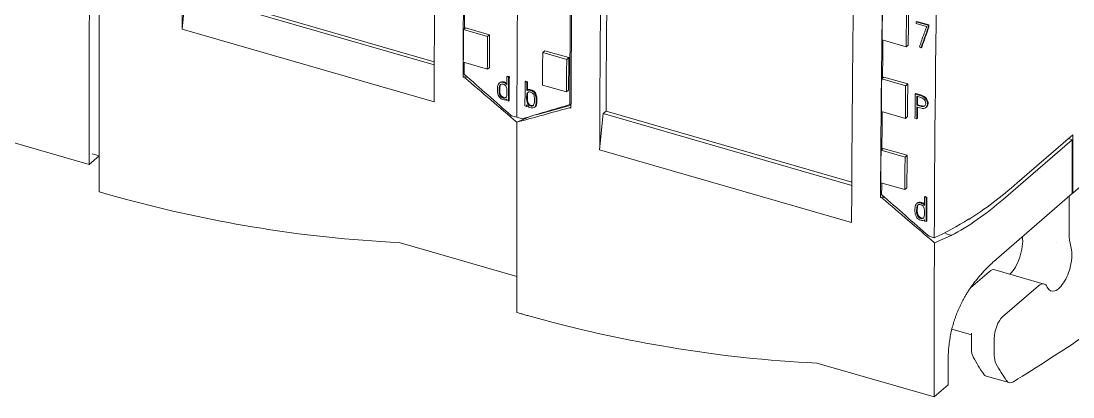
# Model space of a CAD drawing. Header units: inches. Extents: x 9220 to 92460, y -39241 to 4813.
# Drawn here: x 74692.7 to 74749, y -33840.9 to -33820.8 of the extents above; entities that cross this region are included whole.
import ezdxf

# ---------------------------------------------------------------- set-up
doc = ezdxf.new("R2010")
doc.units = ezdxf.units.IN
doc.header["$MEASUREMENT"] = 0

# ---------------------------------------------------------------- blocks, each defined once
blk = doc.blocks.new('A$C027ebf9d')
at = {"color": 0, "linetype": 'Continuous', "lineweight": 0}
for p, q in [((20.4971, -19.1129), (20.4868, -19.2154)), ((21.2032, -19.3168), (20.4971, -19.1129)), ((21.2032, -19.3079), (20.5049, -19.1063)), ((21.2028, -19.4221), (20.4868, -19.2154)), ((21.2865, -19.2166), (21.2924, -19.2116)), ((21.2865, -19.2166), (21.3547, -19.2363)), ((21.2924, -19.2116), (21.3606, -19.2313)), ((22.5729, -19.1946), (22.5749, -19.1931)), ((22.5729, -19.1946), (22.607, -19.2044)), ((22.6022, -19.2079), (22.5729, -19.1995)), ((22.609, -19.2029), (22.5749, -19.1931)), ((22.6069, -19.2114), (22.6089, -19.2099)), ((22.607, -19.2044), (22.609, -19.2029)), ((21.3547, -19.2363), (21.3606, -19.2313)), ((22.4761, -19.2461), (22.5442, -19.2658)), ((21.5115, -19.2816), (21.5174, -19.2766)), ((21.5797, -19.3013), (21.5115, -19.2816)), ((21.5856, -19.2963), (21.5174, -19.2766)), ((22.5501, -19.2609), (22.5442, -19.2658)), ((22.5867, -19.2682), (22.5887, -19.2667)), ((21.2859, -19.3092), (21.3541, -19.3289)), ((21.5797, -19.3013), (21.5856, -19.2963)), ((21.36, -19.3239), (21.3541, -19.3289)), ((21.285, -19.3517), (21.2937, -19.348)), ((21.285, -19.3517), (21.2901, -19.3532)), ((21.2901, -19.3532), (21.2965, -19.3504)), ((21.388, -19.3683), (21.39, -19.3668)), ((21.4098, -19.35), (21.4118, -19.3485)), ((21.4147, -19.3514), (21.4098, -19.35)), ((21.4118, -19.3485), (21.4166, -19.3499)), ((21.4147, -19.3514), (21.4166, -19.3499)), ((21.4614, -19.3649), (21.4633, -19.3634)), ((21.4614, -19.3649), (21.4661, -19.3663)), ((21.4681, -19.3648), (21.4633, -19.3634)), ((21.4661, -19.3663), (21.4681, -19.3648)), ((22.4748, -19.3564), (22.4807, -19.3514)), ((22.4748, -19.3564), (22.543, -19.376)), ((22.4807, -19.3514), (22.5489, -19.3711)), ((22.543, -19.376), (22.5489, -19.3711)), ((23.0177, -19.6813), (23.3788, -19.3686)), ((21.4662, -19.3899), (21.4681, -19.3884)), ((21.5791, -19.3939), (21.5109, -19.3742)), ((21.585, -19.3888), (21.5791, -19.3939)), ((22.57, -19.3998), (22.572, -19.3983)), ((21.4088, -19.4151), (21.4095, -19.4145)), ((21.4095, -19.4185), (21.4143, -19.4199)), ((21.4143, -19.4199), (21.4163, -19.4184)), ((21.5031, -19.4558), (21.5919, -19.4313)), ((21.5896, -19.4291), (21.5907, -19.4294)), ((21.5907, -19.4294), (21.5907, -19.4317)), ((22.5746, -19.4314), (22.5765, -19.4299)), ((21.4658, -19.4347), (21.461, -19.4334)), ((21.4658, -19.4347), (21.4677, -19.4332)), ((21.4884, -19.4372), (21.4904, -19.4357)), ((21.5918, -19.4366), (21.5867, -19.4388)), ((21.5867, -19.4388), (21.5918, -19.4403)), ((21.6836, -19.4554), (21.6733, -19.558)), ((21.6914, -19.4488), (21.6836, -19.4554)), ((22.3897, -19.6593), (21.6836, -19.4554)), ((22.3898, -19.6504), (21.6914, -19.4488)), ((22.4739, -19.4492), (22.5421, -19.4689)), ((22.6003, -19.438), (22.6023, -19.4365)), ((21.4379, -19.4659), (21.4229, -19.4616)), ((21.4529, -19.4702), (21.4379, -19.4659)), ((21.4381, -19.4798), (21.4776, -19.4628)), ((21.4776, -19.4628), (21.4381, -19.4798)), ((22.548, -19.464), (22.5421, -19.4689)), ((22.5694, -19.4687), (22.5742, -19.4701)), ((22.5742, -19.4701), (22.5762, -19.4686)), ((19.8886, -19.5036), (20.2228, -19.6)), ((23.0177, -19.516), (22.8602, -19.6523)), ((23.0177, -19.516), (23.0177, -19.6813)), ((23.016, -19.5294), (22.8211, -19.6982)), ((23.016, -19.5294), (23.0056, -19.5264)), ((23.016, -19.6828), (23.016, -19.5294)), ((20.2228, -19.6), (20.2512, -19.5754)), ((20.2307, -19.5695), (20.2512, -19.5754)), ((22.3893, -19.7647), (21.6733, -19.558)), ((22.473, -19.5591), (22.4789, -19.5541)), ((22.473, -19.5591), (22.5412, -19.5788)), ((22.4789, -19.5541), (22.5471, -19.5738)), ((22.5412, -19.5788), (22.5471, -19.5738)), ((22.4724, -19.6517), (22.5406, -19.6714)), ((22.5465, -19.6664), (22.5406, -19.6714)), ((20.2615, -19.6809), (20.2512, -19.678)), ((22.4715, -19.6942), (22.4802, -19.6905)), ((22.4715, -19.6942), (22.4766, -19.6957)), ((22.4766, -19.6957), (22.483, -19.6929)), ((22.5964, -19.6925), (22.5983, -19.6911)), ((22.6012, -19.6939), (22.5964, -19.6925)), ((22.5983, -19.6911), (22.6032, -19.6924)), ((22.6012, -19.6939), (22.6032, -19.6924)), ((22.8014, -19.8686), (23.016, -19.6828)), ((23.0075, -19.7964), (23.0075, -19.6902)), ((23.0177, -19.6813), (23.016, -19.6808)), ((22.5745, -19.7108), (22.5765, -19.7093)), ((22.5953, -19.7576), (22.5961, -19.757)), ((22.7212, -19.7558), (22.7227, -19.7562)), ((22.7227, -19.7548), (22.7227, -19.7562)), ((22.596, -19.761), (22.6009, -19.7624)), ((22.6009, -19.7624), (22.6028, -19.7609)), ((22.6244, -19.8084), (22.6094, -19.8041)), ((22.6723, -19.8018), (22.6246, -19.8223)), ((21.1036, -19.8217), (21.4377, -19.9182)), ((22.9719, -19.821), (22.9719, -19.821)), ((22.7269, -19.9509), (22.7802, -19.9047)), ((22.7966, -19.8991), (22.8716, -19.9208)), ((22.8716, -19.921), (22.9364, -19.9397)), ((22.8185, -20.033), (22.92, -19.9451)), ((21.448, -20.0234), (21.4377, -20.0205)), ((22.6741, -20.0684), (22.7301, -20.0845)), ((22.7301, -20.1234), (22.7301, -20.079)), ((22.7949, -20.1421), (22.7949, -20.0943)), ((22.2901, -20.1643), (22.6242, -20.2607)), ((22.6636, -20.2266), (22.6636, -20.1584)), ((22.7721, -20.2013), (22.8369, -20.22)), ((22.6242, -20.2607), (22.6636, -20.2266))]:
    blk.add_line(p, q, dxfattribs=at)
at = {"color": 0, "linetype": 'Continuous', "lineweight": 0, "extrusion": (0, 0, -1)}
for centre, major_axis, ratio, start_param, end_param in [((39.936, -2.2895), (10.9193, 37.8255), 0.433013, -2.163893, -2.027289), ((40.9725, -2.5887), (10.9193, 37.8255), 0.433013, -2.146462, -2.143342), ((42.1624, -2.9322), (10.9226, 37.8369), 0.433013, -2.137247, -2.134546), ((42.2306, -2.9519), (10.9226, 37.8369), 0.433013, -2.137247, -2.134546), ((40.9759, -2.5897), (10.9226, 37.8369), 0.433013, -2.149049, -2.146349), ((42.2551, -2.9592), (10.9208, 37.8292), 0.43303, -2.135216, -2.135075), ((42.7013, -3.0878), (-20.9342, -34.8266), 0.272919, 0.931968, 0.933778), ((42.2845, -2.9677), (10.9208, 37.8292), 0.43303, -2.135255, -2.135216), ((42.2892, -2.9688), (10.9197, 37.8254), 0.43303, -2.135287, -2.135085), ((41.0441, -2.6094), (10.9226, 37.8369), 0.433013, -2.149049, -2.146349), ((42.159, -2.9312), (10.9193, 37.8255), 0.433013, -2.14056, -2.137438), ((41.2009, -2.6547), (10.9226, 37.8369), 0.433013, -2.149049, -2.146349), ((38.1534, -1.7751), (-102.2486, 63.3481), 0.191897, -1.53737, -1.537325), ((40.9725, -2.5887), (10.9193, 37.8255), 0.433013, -2.150214, -2.149245), ((41.2691, -2.6743), (10.9226, 37.8369), 0.433013, -2.149049, -2.146349), ((84.9138, 25.933), (-127.9816, 94.3194), 0.472301, -1.418263, -1.417026), ((41.1015, -2.6262), (10.9208, 37.8292), 0.43303, -2.151324, -2.149324), ((41.1482, -2.6396), (10.9208, 37.8292), 0.43303, -2.151324, -2.149324), ((41.153, -2.6408), (10.9197, 37.8254), 0.43303, -2.15003, -2.149335), ((42.1624, -2.9322), (10.9226, 37.8369), 0.433013, -2.143148, -2.140448), ((42.2306, -2.9519), (10.9226, 37.8369), 0.433013, -2.143148, -2.140448), ((42.2595, -2.9604), (10.9208, 37.8292), 0.43303, -2.141915, -2.141179), ((113.2441, 17.7548), (-151.2055, -49.1156), 0.056615, -0.901291, -0.900055), ((42.159, -2.9312), (10.9193, 37.8255), 0.433013, -2.146462, -2.143342), ((42.2595, -2.9604), (10.9208, 37.8292), 0.43303, -2.14304, -2.142057), ((42.1624, -2.9322), (10.9226, 37.8369), 0.433013, -2.149049, -2.146349), ((42.2306, -2.9519), (10.9226, 37.8369), 0.433013, -2.149049, -2.146349), ((42.159, -2.9312), (10.9193, 37.8255), 0.433013, -2.150214, -2.149245), ((22.8602, -17.7822), (-0.5989, -2.0747), 0.433013, -0.588003, -0.460293), ((86.1003, 25.5905), (-127.9816, 94.3194), 0.472301, -1.418263, -1.417026), ((42.288, -2.9687), (10.9208, 37.8292), 0.43303, -2.151324, -2.149324), ((22.8211, -18.365), (-0.4269, -1.479), 0.433013, -0.588003, -0.393506), ((20.3879, -17.6626), (-2.3153, 2.1124), 0.237336, 3.192538, 3.196229), ((22.7802, -19.9559), (0.0164, 0.0567), 0.433013, -0.588003, 0), ((22.8185, -20.0739), (0.0131, 0.0454), 0.433013, -2.158799, -0.588003), ((22.7596, -20.0978), (0.0164, 0.0567), 0.433013, -2.734224, -2.158799), ((23.3954, -18.8329), (-0.4368, -1.513), 0.433013, 0.340701, 0.407369), ((22.8244, -20.1165), (0.0164, 0.0567), 0.433013, -2.734224, -2.158799), ((23.4602, -18.8516), (-0.4368, -1.513), 0.433013, 0.340701, 0.407369), ((22.7885, -20.1446), (-0.0164, -0.0567), 0.433013, 0, 0.340701), ((22.8533, -20.1633), (-0.0164, -0.0567), 0.433013, -0.445149, 0.340701)]:
    blk.add_ellipse(centre, major_axis=major_axis, ratio=ratio, start_param=start_param, end_param=end_param, dxfattribs=at)
at = {"color": 0, "linetype": 'Continuous', "lineweight": 0}
for centre, major_axis, ratio, start_param, end_param in [((41.1225, -2.632), (-10.9193, -37.8255), 0.433013, -1.102762, -0.989056), ((41.1225, -2.632), (-10.9193, -37.8255), 0.433013, -1.102762, -0.989056), ((41.2725, -2.6753), (-10.9193, -37.8255), 0.433013, -1.100465, -0.991379), ((41.358, -2.6997), (-10.9095, -37.7915), 0.433013, -1.097566, -0.991094), ((42.309, -2.9745), (-10.9193, -37.8255), 0.433013, -1.102762, -0.989056), ((42.2306, -2.9519), (-10.9193, -37.8255), 0.433013, -1.007046, -1.004345), ((42.7012, -3.088), (20.9363, 34.8301), 0.272919, -4.07538, -4.07357), ((42.2892, -2.969), (-10.9208, -37.8292), 0.43303, -1.006518, -1.006315), ((41.0441, -2.6094), (-10.9193, -37.8255), 0.433013, -0.995244, -0.992544), ((41.2691, -2.6743), (-10.9193, -37.8255), 0.433013, -0.995244, -0.992544), ((41.0967, -2.6248), (-10.9208, -37.8292), 0.43303, -0.992268, -0.991577), ((41.1015, -2.626), (-10.9197, -37.8254), 0.43303, -0.992257, -0.990257), ((41.153, -2.641), (-10.9208, -37.8292), 0.43303, -0.992268, -0.991574), ((42.2306, -2.9519), (-10.9193, -37.8255), 0.433013, -1.001145, -0.998444), ((42.2547, -2.9591), (-10.9208, -37.8292), 0.43303, -1.000555, -0.998553), ((41.0967, -2.6248), (-10.9208, -37.8292), 0.43303, -0.990388, -0.990268), ((41.153, -2.641), (-10.9208, -37.8292), 0.43303, -0.990388, -0.990268), ((21.8139, -17.6754), (-0.5147, -1.783), 0.433013, 0.34235, 0.346428), ((42.2595, -2.9602), (-10.9197, -37.8254), 0.43303, -1.000343, -0.999667), ((21.5353, -19.4449), (-0.0489, -0.0145), 0.034435, 0.451728, 0.84303), ((42.2595, -2.9602), (-10.9197, -37.8254), 0.43303, -0.999466, -0.998543), ((42.2306, -2.9519), (-10.9193, -37.8255), 0.433013, -0.995244, -0.992544), ((42.2832, -2.9673), (-10.9208, -37.8292), 0.43303, -0.992268, -0.991577), ((42.2881, -2.9685), (-10.9197, -37.8254), 0.43303, -0.992257, -0.990257), ((42.2832, -2.9673), (-10.9208, -37.8292), 0.43303, -0.990388, -0.990268), ((22.8504, -17.9746), (-0.5394, -1.8685), 0.433013, 0.353446, 0.456324), ((22.6337, -19.762), (0.0415, -0.0378), 0.237336, -0.856888, -0.050945), ((22.8381, -19.8477), (0.0207, 0.0719), 0.433013, -2.522883, -0.81393)]:
    blk.add_ellipse(centre, major_axis=major_axis, ratio=ratio, start_param=start_param, end_param=end_param, dxfattribs=at)
for points, knots in [([(20.616, -15.3882), (20.6114, -15.4611), (20.5925, -15.7689), (20.5668, -16.2394), (20.5433, -16.7565), (20.5237, -17.2579), (20.508, -17.7588), (20.4961, -18.2972), (20.4897, -18.7377), (20.4874, -19.0425), (20.4869, -19.1882), (20.4868, -19.2154)], [0.1237088, 0.1237088, 0.1237088, 0.1237088, 0.1666156, 0.3049644, 0.4020326, 0.474555, 0.6050941, 0.7036498, 0.8010898, 0.8739842, 0.8907937, 0.8907937, 0.8907937, 0.8907937]), ([(21.285, -19.3517), (21.2855, -19.2373), (21.2876, -18.9639), (21.2939, -18.5275), (21.3059, -17.9892), (21.3215, -17.4883), (21.3411, -16.9868), (21.3647, -16.4697), (21.3923, -15.9626), (21.4138, -15.6178), (21.4209, -15.5078)], [0.1285183, 0.1285183, 0.1285183, 0.1285183, 0.1989102, 0.2963502, 0.3949059, 0.525445, 0.5979674, 0.6950356, 0.8333844, 0.8979673, 0.8979673, 0.8979673, 0.8979673]), ([(21.332, -15.5948), (21.3274, -15.6678), (21.3085, -15.9756), (21.2828, -16.4461), (21.2593, -16.9632), (21.2397, -17.4646), (21.224, -17.9655), (21.2121, -18.5039), (21.2057, -18.9444), (21.2034, -19.2492), (21.2029, -19.3949), (21.2028, -19.4221)], [0.1237088, 0.1237088, 0.1237088, 0.1237088, 0.1666156, 0.3049644, 0.4020326, 0.474555, 0.6050941, 0.7036498, 0.8010898, 0.8739842, 0.8907937, 0.8907937, 0.8907937, 0.8907937]), ([(21.7277, -15.5964), (21.7206, -15.7064), (21.6992, -16.0512), (21.6715, -16.5583), (21.648, -17.0754), (21.6283, -17.5768), (21.6127, -18.0777), (21.6007, -18.6161), (21.5945, -19.0525), (21.5924, -19.3259), (21.5918, -19.4403)], [0.1020327, 0.1020327, 0.1020327, 0.1020327, 0.1666156, 0.3049644, 0.4020326, 0.474555, 0.6050941, 0.7036498, 0.8010898, 0.8714817, 0.8714817, 0.8714817, 0.8714817]), ([(21.8025, -15.7307), (21.7979, -15.8036), (21.779, -16.1115), (21.7534, -16.5819), (21.7298, -17.099), (21.7102, -17.6005), (21.6945, -18.1014), (21.6826, -18.6397), (21.6762, -19.0802), (21.6739, -19.385), (21.6734, -19.5307), (21.6733, -19.558)], [0.1237088, 0.1237088, 0.1237088, 0.1237088, 0.1666156, 0.3049644, 0.4020326, 0.474555, 0.6050941, 0.7036498, 0.8010898, 0.8739842, 0.8907937, 0.8907937, 0.8907937, 0.8907937]), ([(22.4715, -19.6942), (22.472, -19.5798), (22.4741, -19.3064), (22.4804, -18.8701), (22.4924, -18.3317), (22.508, -17.8308), (22.5276, -17.3293), (22.5512, -16.8122), (22.5789, -16.3051), (22.6003, -15.9603), (22.6074, -15.8504)], [0.1285183, 0.1285183, 0.1285183, 0.1285183, 0.1989102, 0.2963502, 0.3949059, 0.525445, 0.5979674, 0.6950356, 0.8333844, 0.8979673, 0.8979673, 0.8979673, 0.8979673]), ([(22.5185, -15.9374), (22.5139, -16.0103), (22.495, -16.3182), (22.4694, -16.7886), (22.4458, -17.3057), (22.4262, -17.8071), (22.4105, -18.3081), (22.3986, -18.8464), (22.3922, -19.2869), (22.3899, -19.5917), (22.3894, -19.7374), (22.3893, -19.7647)], [0.1237088, 0.1237088, 0.1237088, 0.1237088, 0.1666156, 0.3049644, 0.4020326, 0.474555, 0.6050941, 0.7036498, 0.8010898, 0.8739842, 0.8907937, 0.8907937, 0.8907937, 0.8907937]), ([(20.2231, -19.1616), (20.2229, -19.2132), (20.2227, -19.3242), (20.2228, -19.4702), (20.2228, -19.5648), (20.2228, -19.6)], [0.88869063, 0.88869063, 0.88869063, 0.88869063, 0.92047301, 0.9571686, 0.97893334, 0.97893334, 0.97893334, 0.97893334]), ([(20.2515, -19.1373), (20.2514, -19.1889), (20.2511, -19.2999), (20.2512, -19.4799), (20.2512, -19.6087), (20.2512, -19.678)], [0.8886906, 0.8886906, 0.8886906, 0.8886906, 0.920473, 0.9571686, 1, 1, 1, 1]), ([(22.5822, -19.2654), (22.5838, -19.2607), (22.5855, -19.256), (22.59, -19.2434), (22.5905, -19.2418), (22.5938, -19.2326), (22.5954, -19.2279), (22.5988, -19.2186), (22.6002, -19.2137), (22.6022, -19.2093)], [-0.1655136, -0.1655136, -0.1655136, -0.1655136, -0.1387922, -0.1387922, -0.0937187, -0.0937187, -0.0468581, -0.0468581, 0, 0, 0, 0]), ([(21.4097, -19.3737), (21.4088, -19.3724), (21.4078, -19.3712), (21.4056, -19.3694), (21.4045, -19.3687), (21.4012, -19.3672), (21.3987, -19.3663), (21.3936, -19.3661), (21.3918, -19.3663), (21.388, -19.368), (21.3867, -19.3694), (21.3846, -19.3722), (21.384, -19.3739), (21.3831, -19.3792), (21.3827, -19.3829), (21.3826, -19.3885), (21.3826, -19.3933), (21.3845, -19.4018), (21.3857, -19.4042), (21.3878, -19.4081), (21.3893, -19.4097), (21.3923, -19.4127), (21.3941, -19.4138), (21.3971, -19.4152), (21.3992, -19.4162), (21.4031, -19.4166), (21.4048, -19.4168), (21.4074, -19.416), (21.4085, -19.4154), (21.4095, -19.4144)], [-0.4676721, -0.4676721, -0.4676721, -0.4676721, -0.4336557, -0.4336557, -0.4053386, -0.4053386, -0.3793418, -0.3793418, -0.3624216, -0.3624216, -0.3412281, -0.3412281, -0.3078443, -0.3078443, -0.2398661, -0.2398661, -0.2071313, -0.2071313, -0.18345, -0.18345, -0.1464676, -0.1464676, -0.0912967, -0.0912967, -0.0340914, -0.0340914, -0.0146885, -0.0146885, 0, 0, 0, 0]), ([(21.4078, -19.3793), (21.4088, -19.3814), (21.4092, -19.3831), (21.4097, -19.3865), (21.4096, -19.3887), (21.4096, -19.3984), (21.4096, -19.4001), (21.4095, -19.4031), (21.4093, -19.4051), (21.408, -19.4081), (21.4075, -19.409), (21.4059, -19.4107), (21.4049, -19.4111), (21.4029, -19.4117), (21.4018, -19.4117), (21.3994, -19.4113), (21.398, -19.4108), (21.3951, -19.4091), (21.3937, -19.408), (21.3918, -19.406), (21.3907, -19.4048), (21.3898, -19.4031), (21.389, -19.4015), (21.3883, -19.3996), (21.3877, -19.3961), (21.3875, -19.3944), (21.3874, -19.3883), (21.3877, -19.384), (21.3882, -19.379), (21.3884, -19.3776), (21.3891, -19.3755), (21.3896, -19.3744), (21.3912, -19.3728), (21.3922, -19.372), (21.3955, -19.3711), (21.3971, -19.3712), (21.3994, -19.3715), (21.4005, -19.3719), (21.4026, -19.373), (21.4037, -19.3738), (21.4058, -19.376), (21.4068, -19.3773), (21.4076, -19.3789), (21.4077, -19.3791), (21.4078, -19.3793)], [-0.2396848, -0.2396848, -0.2396848, -0.2396848, -0.2169978, -0.2169978, -0.1564628, -0.1564628, -0.1287683, -0.1287683, -0.1013954, -0.1013954, -0.0901411, -0.0901411, -0.0787118, -0.0787118, -0.0627486, -0.0627486, -0.039933, -0.039933, -0.0150867, -0.0150867, 0, 0, 0, 0.0143505, 0.0143505, 0.0243513, 0.0243513, 0.0407333, 0.0407333, 0.0574916, 0.0574916, 0.0741159, 0.0741159, 0.083332, 0.083332, 0.0918194, 0.0918194, 0.1036182, 0.1036182, 0.1175705, 0.1175705, 0.1329759, 0.1329759, 0.1351864, 0.1351864, 0.1351864, 0.1351864]), ([(21.39, -19.3668), (21.3906, -19.3663), (21.3914, -19.3659), (21.3937, -19.3649), (21.3955, -19.3645), (21.4008, -19.3648), (21.4032, -19.3658), (21.4063, -19.3672), (21.4075, -19.3678), (21.4091, -19.3691), (21.4094, -19.3694), (21.4097, -19.3698)], [0.34553267, 0.34553267, 0.34553267, 0.34553267, 0.35379269, 0.35379269, 0.36727734, 0.36727734, 0.3852058, 0.3852058, 0.39871529, 0.39871529, 0.40279041, 0.40279041, 0.40279041, 0.40279041]), ([(21.3923, -19.3721), (21.3915, -19.3731), (21.391, -19.3741), (21.3903, -19.3762), (21.3901, -19.3776), (21.3896, -19.3826), (21.3893, -19.3869), (21.3895, -19.393), (21.3897, -19.3947), (21.3903, -19.3982), (21.391, -19.4001), (21.3918, -19.4017), (21.3926, -19.4031), (21.3935, -19.4043), (21.3957, -19.4066), (21.3971, -19.4077), (21.4001, -19.4093), (21.4015, -19.4098), (21.4038, -19.4102), (21.405, -19.4102), (21.4064, -19.4098), (21.4067, -19.4097), (21.407, -19.4095)], [0.1938338, 0.1938338, 0.1938338, 0.1938338, 0.2026752, 0.2026752, 0.2146426, 0.2146426, 0.2293499, 0.2293499, 0.2391518, 0.2391518, 0.2537224, 0.2537224, 0.2537224, 0.2658921, 0.2658921, 0.2806206, 0.2806206, 0.2948244, 0.2948244, 0.3048575, 0.3048575, 0.3070875, 0.3070875, 0.3070875, 0.3070875]), ([(21.4718, -19.3939), (21.4724, -19.3937), (21.4731, -19.3937), (21.4755, -19.3938), (21.4772, -19.3943), (21.4804, -19.3957), (21.4817, -19.3967), (21.4836, -19.3982), (21.4844, -19.3991), (21.4855, -19.4007), (21.4862, -19.4019), (21.4876, -19.4063), (21.4878, -19.409), (21.4879, -19.4131), (21.4882, -19.4199), (21.4876, -19.4255), (21.4872, -19.4277), (21.4859, -19.4306), (21.4852, -19.4315), (21.484, -19.4327), (21.483, -19.4334), (21.4815, -19.4338), (21.4804, -19.4341), (21.4792, -19.4341), (21.477, -19.4338), (21.4758, -19.4335), (21.4732, -19.4324), (21.4723, -19.4317), (21.4707, -19.4304), (21.4698, -19.4293), (21.4684, -19.4271), (21.4675, -19.4255), (21.465, -19.417), (21.4659, -19.4071), (21.4659, -19.4027), (21.466, -19.401), (21.4668, -19.3982), (21.4674, -19.397), (21.4689, -19.3953), (21.4697, -19.3946), (21.471, -19.3941), (21.4714, -19.394), (21.4718, -19.3939)], [-0.612458, -0.612458, -0.612458, -0.612458, -0.572195, -0.572195, -0.496496, -0.496496, -0.416499, -0.416499, -0.340182, -0.340182, -0.275162, -0.275162, -0.165393, -0.165393, -0.071581, -0.071581, -0.035952, -0.035952, -0.014603, -0.014603, 0, 0, 0, 0.011293, 0.011293, 0.025041, 0.025041, 0.043625, 0.043625, 0.082293, 0.082293, 0.121482, 0.121482, 0.231707, 0.231707, 0.325082, 0.325082, 0.407201, 0.407201, 0.484673, 0.484673, 0.512454, 0.512454, 0.512454, 0.512454]), ([(21.466, -19.39), (21.4666, -19.3895), (21.4673, -19.3891), (21.4688, -19.3884), (21.4696, -19.3883), (21.4721, -19.3881), (21.474, -19.3885), (21.4782, -19.3898), (21.4801, -19.3906), (21.4837, -19.3927), (21.4853, -19.394), (21.488, -19.3968), (21.4891, -19.3984), (21.4909, -19.4021), (21.4917, -19.4044), (21.4925, -19.4092), (21.4928, -19.4116), (21.4928, -19.424), (21.4927, -19.4274), (21.492, -19.4314), (21.4915, -19.4335), (21.4895, -19.4363), (21.4885, -19.4373), (21.4852, -19.4389), (21.4835, -19.4391), (21.48, -19.4391), (21.4774, -19.4388), (21.4728, -19.4372), (21.4712, -19.4362), (21.4691, -19.4346), (21.4683, -19.4339), (21.4669, -19.4324), (21.4663, -19.4315), (21.4658, -19.4306)], [-0.5379375, -0.5379375, -0.5379375, -0.5379375, -0.5015005, -0.5015005, -0.4668925, -0.4668925, -0.4004989, -0.4004989, -0.324621, -0.324621, -0.2585915, -0.2585915, -0.1978955, -0.1978955, -0.1421677, -0.1421677, -0.1027769, -0.1027769, -0.0733806, -0.0733806, -0.0579361, -0.0579361, -0.0491573, -0.0491573, -0.0406136, -0.0406136, -0.027805, -0.027805, -0.0159194, -0.0159194, -0.0079984, -0.0079984, 0, 0, 0, 0]), ([(21.4703, -19.3944), (21.4701, -19.3947), (21.4698, -19.3951), (21.4686, -19.397), (21.4682, -19.3986), (21.4679, -19.4012), (21.4679, -19.403), (21.4679, -19.4137), (21.4676, -19.4179), (21.4696, -19.4243), (21.4705, -19.4259), (21.4721, -19.4281), (21.473, -19.4292), (21.4751, -19.4308), (21.4761, -19.4313), (21.4781, -19.4321), (21.4793, -19.4324), (21.4816, -19.4326), (21.4828, -19.4325), (21.4838, -19.4322), (21.4842, -19.4321), (21.4846, -19.4319), (21.4849, -19.4318)], [0.29217107, 0.29217107, 0.29217107, 0.29217107, 0.29358622, 0.29358622, 0.29793415, 0.29793415, 0.3055896, 0.3055896, 0.323648, 0.323648, 0.33210491, 0.33210491, 0.33969834, 0.33969834, 0.34720794, 0.34720794, 0.35797147, 0.35797147, 0.3683418, 0.3683418, 0.3683418, 0.3726788, 0.3726788, 0.3726788, 0.3726788]), ([(21.4904, -19.4357), (21.4911, -19.4351), (21.4917, -19.4344), (21.4934, -19.432), (21.4939, -19.43), (21.4947, -19.426), (21.4948, -19.4226), (21.4947, -19.41), (21.4945, -19.4076), (21.4936, -19.4025), (21.4927, -19.4003), (21.4911, -19.3969), (21.49, -19.3954), (21.4874, -19.3926), (21.4858, -19.3913), (21.4822, -19.3891), (21.4802, -19.3883), (21.4759, -19.387), (21.4741, -19.3866), (21.4718, -19.3867), (21.471, -19.3869), (21.4694, -19.3875), (21.4687, -19.3879), (21.4681, -19.3884)], [0.0534499, 0.0534499, 0.0534499, 0.0534499, 0.0592497, 0.0592497, 0.0757864, 0.0757864, 0.1068902, 0.1068902, 0.1498179, 0.1498179, 0.2251768, 0.2251768, 0.3298622, 0.3298622, 0.4459357, 0.4459357, 0.5789781, 0.5789781, 0.7057452, 0.7057452, 0.7595885, 0.7595885, 0.8007419, 0.8007419, 0.8007419, 0.8007419]), ([(22.5745, -19.4363), (22.5799, -19.4378), (22.5854, -19.4399), (22.5921, -19.4405), (22.5945, -19.4406), (22.5988, -19.4391), (22.6004, -19.4381), (22.6031, -19.4353), (22.6039, -19.4335), (22.6049, -19.4297), (22.605, -19.4274), (22.6043, -19.4227), (22.6036, -19.4202), (22.601, -19.4152), (22.5994, -19.4132), (22.596, -19.4096), (22.5939, -19.4082), (22.5892, -19.4055), (22.5863, -19.4045), (22.5814, -19.403), (22.5798, -19.4026), (22.5745, -19.4012), (22.5723, -19.4005), (22.57, -19.3998)], [-0.2091368, -0.2091368, -0.2091368, -0.2091368, -0.1691149, -0.1691149, -0.1579567, -0.1579567, -0.15059, -0.15059, -0.1416411, -0.1416411, -0.129093, -0.129093, -0.115479, -0.115479, -0.1000622, -0.1000622, -0.0776255, -0.0776255, -0.0458188, -0.0458188, -0.0198778, -0.0198778, 0, 0, 0, 0]), ([(22.572, -19.3983), (22.5742, -19.399), (22.5765, -19.3997), (22.5817, -19.4011), (22.5833, -19.4015), (22.5882, -19.403), (22.5911, -19.404), (22.5959, -19.4067), (22.5979, -19.4081), (22.6011, -19.4114), (22.6029, -19.4135), (22.6055, -19.4187), (22.6063, -19.4212), (22.6069, -19.4258), (22.6069, -19.4282), (22.6059, -19.4319), (22.6051, -19.4337), (22.6032, -19.4357), (22.6028, -19.4361), (22.6023, -19.4365)], [0, 0, 0, 0, 0.0197737, 0.0197737, 0.0457259, 0.0457259, 0.0778638, 0.0778638, 0.100882, 0.100882, 0.1147639, 0.1147639, 0.126238, 0.126238, 0.1368764, 0.1368764, 0.1444672, 0.1444672, 0.1465296, 0.1465296, 0.1465296, 0.1465296]), ([(22.5748, -19.4061), (22.5767, -19.4066), (22.5783, -19.4072), (22.5826, -19.4083), (22.5845, -19.4088), (22.5882, -19.41), (22.5901, -19.4109), (22.5936, -19.4134), (22.595, -19.4147), (22.5976, -19.4179), (22.5984, -19.4195), (22.5996, -19.4226), (22.6, -19.4244), (22.6, -19.4274), (22.5999, -19.4289), (22.5987, -19.4317), (22.5979, -19.4327), (22.5958, -19.4344), (22.5946, -19.4349), (22.5915, -19.4356), (22.5897, -19.4354), (22.5851, -19.4347), (22.5782, -19.4325), (22.5746, -19.4314)], [-0.1352378, -0.1352378, -0.1352378, -0.1352378, -0.1213096, -0.1213096, -0.1094689, -0.1094689, -0.0986169, -0.0986169, -0.0900634, -0.0900634, -0.080449, -0.080449, -0.0692821, -0.0692821, -0.0603413, -0.0603413, -0.0530148, -0.0530148, -0.0449227, -0.0449227, -0.0321932, -0.0321932, 0, 0, 0, 0]), ([(22.5765, -19.4299), (22.5801, -19.431), (22.5869, -19.4331), (22.5916, -19.4339), (22.5934, -19.4341), (22.596, -19.4335), (22.5969, -19.4333), (22.5977, -19.4328)], [0, 0, 0, 0, 0.03179182, 0.03179182, 0.04523403, 0.04523403, 0.05097894, 0.05097894, 0.05097894, 0.05097894]), ([(21.4381, -19.4798), (21.4379, -19.5314), (21.4377, -19.6424), (21.4377, -19.8225), (21.4377, -19.9512), (21.4377, -20.0205)], [0.8886906, 0.8886906, 0.8886906, 0.8886906, 0.920473, 0.9571686, 1, 1, 1, 1]), ([(21.4381, -19.4798), (21.4379, -19.5314), (21.4377, -19.6424), (21.4377, -19.7884), (21.4377, -19.883), (21.4377, -19.9182)], [0.88869063, 0.88869063, 0.88869063, 0.88869063, 0.92047301, 0.9571686, 0.97893334, 0.97893334, 0.97893334, 0.97893334]), ([(23.678, -19.6087), (23.5394, -19.7267), (23.4008, -19.8365), (23.1242, -20.0397), (22.9863, -20.1329), (22.8491, -20.2176)], [0, 0, 0, 0, 2.113145, 2.113145, 4.226273, 4.226273, 4.226273, 4.226273]), ([(20.2615, -19.6809), (20.2646, -19.6818), (20.2678, -19.6827), (20.275, -19.6848), (20.2791, -19.6859), (20.297, -19.6909), (20.3108, -19.6947), (20.4453, -19.7308), (20.5658, -19.757), (20.8263, -19.8006), (20.9659, -19.8155), (21.1036, -19.8217)], [-2.494432, -2.494432, -2.494432, -2.494432, -2.466522, -2.466522, -2.430927, -2.430927, -2.309023, -2.309023, -1.247286, -1.247286, -0.000001, -0.000001, -0.000001, -0.000001]), ([(22.5962, -19.7162), (22.5954, -19.715), (22.5943, -19.7137), (22.5922, -19.7119), (22.591, -19.7113), (22.5877, -19.7098), (22.5852, -19.7088), (22.5802, -19.7086), (22.5784, -19.7088), (22.5746, -19.7105), (22.5732, -19.7119), (22.5711, -19.7147), (22.5705, -19.7164), (22.5696, -19.7217), (22.5692, -19.7254), (22.5692, -19.731), (22.5691, -19.7358), (22.5711, -19.7443), (22.5722, -19.7467), (22.5744, -19.7506), (22.5758, -19.7522), (22.5789, -19.7552), (22.5806, -19.7563), (22.5836, -19.7577), (22.5858, -19.7587), (22.5897, -19.7592), (22.5913, -19.7593), (22.5939, -19.7585), (22.595, -19.7579), (22.5961, -19.7569)], [-0.4676721, -0.4676721, -0.4676721, -0.4676721, -0.4336557, -0.4336557, -0.4053386, -0.4053386, -0.3793418, -0.3793418, -0.3624216, -0.3624216, -0.3412281, -0.3412281, -0.3078443, -0.3078443, -0.2398661, -0.2398661, -0.2071313, -0.2071313, -0.18345, -0.18345, -0.1464676, -0.1464676, -0.0912967, -0.0912967, -0.0340914, -0.0340914, -0.0146885, -0.0146885, 0, 0, 0, 0]), ([(22.5944, -19.7218), (22.5954, -19.7239), (22.5957, -19.7257), (22.5963, -19.729), (22.5961, -19.7312), (22.5961, -19.7409), (22.5961, -19.7426), (22.596, -19.7456), (22.5958, -19.7477), (22.5946, -19.7506), (22.594, -19.7516), (22.5924, -19.7532), (22.5915, -19.7537), (22.5895, -19.7542), (22.5883, -19.7542), (22.586, -19.7538), (22.5845, -19.7533), (22.5816, -19.7517), (22.5802, -19.7505), (22.5783, -19.7486), (22.5772, -19.7473), (22.5763, -19.7456), (22.5755, -19.744), (22.5749, -19.7421), (22.5742, -19.7387), (22.574, -19.7369), (22.5739, -19.7308), (22.5742, -19.7265), (22.5747, -19.7215), (22.5749, -19.7201), (22.5756, -19.718), (22.5761, -19.7169), (22.5777, -19.7154), (22.5787, -19.7145), (22.582, -19.7136), (22.5836, -19.7137), (22.5859, -19.714), (22.587, -19.7144), (22.5891, -19.7155), (22.5903, -19.7164), (22.5924, -19.7185), (22.5933, -19.7198), (22.5942, -19.7214), (22.5943, -19.7216), (22.5944, -19.7218)], [-0.2396848, -0.2396848, -0.2396848, -0.2396848, -0.2169978, -0.2169978, -0.1564628, -0.1564628, -0.1287683, -0.1287683, -0.1013954, -0.1013954, -0.0901411, -0.0901411, -0.0787118, -0.0787118, -0.0627486, -0.0627486, -0.039933, -0.039933, -0.0150867, -0.0150867, 0, 0, 0, 0.0143505, 0.0143505, 0.0243513, 0.0243513, 0.0407333, 0.0407333, 0.0574916, 0.0574916, 0.0741159, 0.0741159, 0.083332, 0.083332, 0.0918194, 0.0918194, 0.1036182, 0.1036182, 0.1175705, 0.1175705, 0.1329759, 0.1329759, 0.1351864, 0.1351864, 0.1351864, 0.1351864]), ([(22.5789, -19.7146), (22.578, -19.7156), (22.5775, -19.7166), (22.5769, -19.7187), (22.5766, -19.7201), (22.5762, -19.7251), (22.5759, -19.7294), (22.576, -19.7355), (22.5762, -19.7372), (22.5769, -19.7407), (22.5775, -19.7426), (22.5784, -19.7442), (22.5791, -19.7456), (22.58, -19.7468), (22.5823, -19.7491), (22.5837, -19.7502), (22.5866, -19.7519), (22.5881, -19.7524), (22.5903, -19.7527), (22.5915, -19.7527), (22.5929, -19.7523), (22.5932, -19.7522), (22.5935, -19.7521)], [0.1938338, 0.1938338, 0.1938338, 0.1938338, 0.2026752, 0.2026752, 0.2146426, 0.2146426, 0.2293499, 0.2293499, 0.2391518, 0.2391518, 0.2537224, 0.2537224, 0.2537224, 0.2658921, 0.2658921, 0.2806206, 0.2806206, 0.2948244, 0.2948244, 0.3048575, 0.3048575, 0.3070875, 0.3070875, 0.3070875, 0.3070875]), ([(22.5765, -19.7093), (22.5771, -19.7088), (22.5779, -19.7084), (22.5803, -19.7074), (22.582, -19.7071), (22.5873, -19.7074), (22.5897, -19.7083), (22.5928, -19.7097), (22.5941, -19.7103), (22.5956, -19.7116), (22.5959, -19.712), (22.5963, -19.7123)], [0.34553267, 0.34553267, 0.34553267, 0.34553267, 0.35379269, 0.35379269, 0.36727734, 0.36727734, 0.3852058, 0.3852058, 0.39871529, 0.39871529, 0.40279041, 0.40279041, 0.40279041, 0.40279041]), ([(22.6246, -19.8223), (22.6244, -19.8739), (22.6242, -19.9849), (22.6243, -20.1309), (22.6242, -20.2255), (22.6242, -20.2607)], [0.88869063, 0.88869063, 0.88869063, 0.88869063, 0.92047301, 0.9571686, 0.97893334, 0.97893334, 0.97893334, 0.97893334]), ([(21.448, -20.0234), (21.4512, -20.0243), (21.4543, -20.0252), (21.4615, -20.0273), (21.4656, -20.0284), (21.4835, -20.0334), (21.4973, -20.0372), (21.6318, -20.0733), (21.7523, -20.0996), (22.0128, -20.1431), (22.1524, -20.158), (22.2901, -20.1643)], [-2.494432, -2.494432, -2.494432, -2.494432, -2.466522, -2.466522, -2.430927, -2.430927, -2.309023, -2.309023, -1.247286, -1.247286, -0.000001, -0.000001, -0.000001, -0.000001])]:
    blk.add_open_spline(points, degree=3, knots=knots, dxfattribs=at)
for points in [[(21.2882, -19.3431), (21.333, -19.3826), (21.378, -19.4222), (21.4229, -19.4616)], [(21.4529, -19.4702), (21.4979, -19.4568), (21.5432, -19.4432), (21.5882, -19.4297)], [(22.4747, -19.6856), (22.5195, -19.7251), (22.5646, -19.7647), (22.6094, -19.8041)], [(23.0123, -19.8327), (23.0087, -19.8214), (23.0075, -19.8084), (23.0075, -19.7964)], [(22.9455, -19.9485), (22.9503, -19.9585), (22.9661, -19.9665), (22.9964, -19.9357), (23.0166, -19.8789), (23.016, -19.8444), (23.0123, -19.8327)], [(22.6636, -20.1584), (22.6636, -20.1545), (22.6637, -20.1469), (22.6642, -20.1361), (22.6649, -20.1257), (22.6658, -20.1158), (22.667, -20.1063), (22.6683, -20.097), (22.6698, -20.0881), (22.6715, -20.0795), (22.6734, -20.071), (22.6755, -20.0627), (22.6777, -20.0545), (22.6801, -20.0464), (22.6827, -20.0384), (22.6856, -20.0304), (22.6886, -20.0224), (22.6919, -20.0144), (22.6955, -20.0063), (22.6993, -19.9981), (22.7035, -19.9898), (22.708, -19.9813), (22.713, -19.9726), (22.7184, -19.9638), (22.7243, -19.9546), (22.7308, -19.9452), (22.7379, -19.9355), (22.7458, -19.9255), (22.7546, -19.915), (22.7644, -19.9042), (22.7753, -19.8929), (22.7874, -19.8811), (22.7966, -19.8728), (22.8014, -19.8686)], [(22.8715, -19.9209), (22.8715, -19.921), (22.8716, -19.921), (22.8716, -19.921)], [(22.92, -19.9451), (22.9303, -19.9361), (22.9404, -19.9375), (22.9455, -19.9485)]]:
    blk.add_open_spline(points, degree=3, dxfattribs=at)

msp = doc.modelspace()

# ---------------------------------------------------------------- block references
at = {"xscale": 18.8131500959034, "yscale": 18.8131500959034, "zscale": 18.8131500959034}
msp.add_blockref('A$C027ebf9d', (74315.912, -33459.72), dxfattribs=at)

doc.saveas('drawing.dxf')
